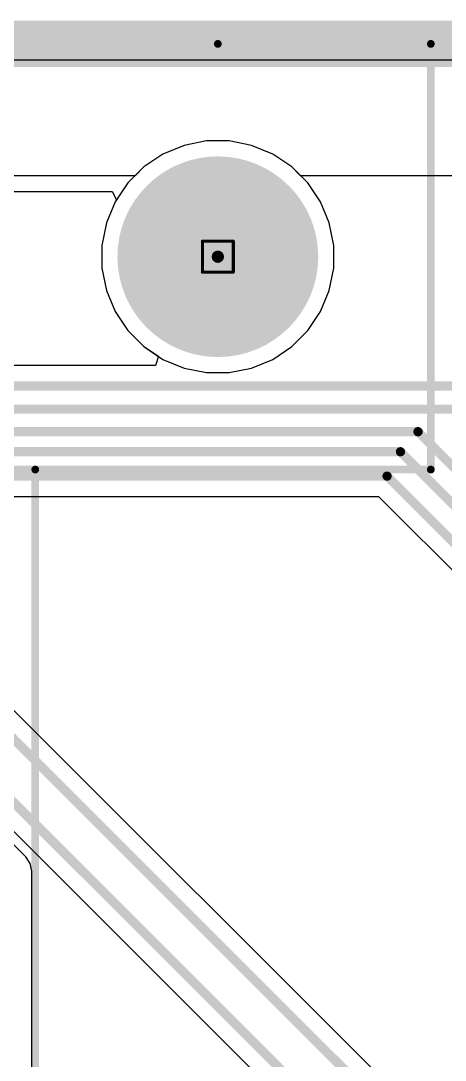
# Model space of a CAD drawing. Header units: inches. Extents: x -31 to 249, y -28 to 261.
# Drawn here: x 75.31 to 82.29, y 71.99 to 89.09 of the extents above; entities that cross this region are included whole.
import ezdxf

# ---------------------------------------------------------------- set-up
doc = ezdxf.new("R2010")
doc.units = ezdxf.units.IN
for name, color, linetype in [('Board Outline', 216, 'Continuous'), ('Bottom Layer', 5, 'Continuous'), ('Bottom Solder', 6, 'Continuous'), ('Drill Drawing', 1, 'Continuous'), ('Pad Holes', 156, 'Continuous'), ('Top Layer', 1, 'Continuous'), ('Top Overlay', 2, 'Continuous'), ('Top Solder', 216, 'Continuous')]:
    doc.layers.add(name, color=color, linetype=linetype)

# ---------------------------------------------------------------- blocks, each defined once
blk = doc.blocks.new('6437288_3_41')
at = {"layer": 'Bottom Solder'}
h = blk.add_hatch(color=6, dxfattribs=at)
edge = h.paths.add_edge_path()
edge.add_arc((-35.5, -7.25), 0.102, 0, 360)
at = {"layer": 'Pad Holes'}
h = blk.add_hatch(color=7, dxfattribs=at)
edge = h.paths.add_edge_path()
edge.add_arc((-35.5, -7.25), 1.65, 0, 360)
at = {"layer": 'Top Solder'}
h = blk.add_hatch(color=216, dxfattribs=at)
edge = h.paths.add_edge_path()
edge.add_arc((-35.5, -7.25), 0.102, 0, 360)
at = {"layer": 'Top Overlay'}
for points in [[(-32.5, 9.75, 0.127, 0.127, 0), (-32.5, -3.75, 0.127, 0.127, 0)], [(-39, -3.75, 0.127, 0.127, 0), (-39, -10.75, 0.127, 0.127, 0)], [(-32.5, -3.75, 0.127, 0.127, 0), (-39, -3.75, 0.127, 0.127, 0)], [(32.5, -3.75, 0.127, 0.127, 0), (-32.5, -3.75, 0.127, 0.127, 0)], [(-35.5, -10.75, 0.127, 0.127, 0), (-39, -10.75, 0.127, 0.127, 0)], [(35.5, -10.75, 0.127, 0.127, 0), (-35.5, -10.75, 0.127, 0.127, 0)]]:
    blk.add_lwpolyline(points, format="xyseb", dxfattribs=at)
for points in [[(-39.032, -3.75, 0.0635, 0.0635, 1), (-38.968, -3.75, 0.0635, 0.0635, 1)], [(-39.032, -3.75, 0.0635, 0.0635, 1), (-38.968, -3.75, 0.0635, 0.0635, 1)], [(-32.532, -3.75, 0.0635, 0.0635, 1), (-32.468, -3.75, 0.0635, 0.0635, 1)], [(-32.532, -3.75, 0.0635, 0.0635, 1), (-32.468, -3.75, 0.0635, 0.0635, 1)], [(-32.532, -3.75, 0.0635, 0.0635, 1), (-32.468, -3.75, 0.0635, 0.0635, 1)], [(-39.032, -10.75, 0.0635, 0.0635, 1), (-38.968, -10.75, 0.0635, 0.0635, 1)], [(-39.032, -10.75, 0.0635, 0.0635, 1), (-38.968, -10.75, 0.0635, 0.0635, 1)], [(-35.532, -10.75, 0.0635, 0.0635, 1), (-35.468, -10.75, 0.0635, 0.0635, 1)], [(-35.532, -10.75, 0.0635, 0.0635, 1), (-35.468, -10.75, 0.0635, 0.0635, 1)]]:
    blk.add_lwpolyline(points, format="xyseb", close=True, dxfattribs=at)

msp = doc.modelspace()

# ---------------------------------------------------------------- linework, layer by layer
at = {"layer": 'Board Outline'}
msp.add_lwpolyline([(0, 88.705, 0.762, 0.762, 0), (135, 88.705, 0.762, 0.762, 0)], format="xyseb", dxfattribs=at)
at = {"layer": 'Bottom Layer'}
for p, q in [((0.259, 88.446), (121.717, 88.446)), ((77.995, 87.036), (77.649, 86.893)), ((78.363, 87.11), (77.995, 87.036)), ((78.738, 87.11), (78.363, 87.11)), ((79.106, 87.036), (78.738, 87.11)), ((79.453, 86.893), (79.106, 87.036)), ((77.649, 86.893), (77.337, 86.685)), ((79.765, 86.685), (79.453, 86.893)), ((77.337, 86.685), (77.19, 86.538)), ((79.911, 86.538), (79.765, 86.685)), ((77.19, 86.538), (41.411, 86.538)), ((87.44, 86.538), (79.911, 86.538)), ((41.785, 86.279), (76.816, 86.279)), ((76.816, 86.279), (76.888, 86.144)), ((76.888, 86.144), (76.864, 86.107)), ((76.864, 86.107), (76.72, 85.761)), ((76.72, 85.761), (76.647, 85.393)), ((76.647, 85.393), (76.647, 85.018)), ((76.647, 85.018), (76.72, 84.65)), ((76.72, 84.65), (76.864, 84.304)), ((76.864, 84.304), (77.072, 83.992)), ((77.072, 83.992), (77.337, 83.727)), ((77.337, 83.727), (77.574, 83.569)), ((77.527, 83.416), (41.074, 83.416)), ((77.574, 83.569), (77.527, 83.416)), ((66.42, 81.262), (81.193, 81.262)), ((81.193, 81.262), (89.487, 72.968)), ((88.147, 64.799), (75.096, 77.85)), ((74.735, 76.216), (87.092, 63.859)), ((75.394, 75.34), (74.684, 76.05)), ((75.467, 75.23), (75.394, 75.34)), ((75.493, 75.102), (75.467, 75.23)), ((75.493, 68.458), (75.493, 75.102))]:
    msp.add_line(p, q, dxfattribs=at)
for points in [[(37.803, 83.08, 0.152, 0.152, 0), (89.138, 83.08, 0.152, 0.152, 0)], [(37.645, 82.699, 0.152, 0.152, 0), (88.98, 82.699, 0.152, 0.152, 0)], [(37.671, 82.328, 0.152, 0.152, 0), (81.841, 82.328, 0.152, 0.152, 0)], [(81.841, 82.328, 0.152, 0.152, 0), (89.267, 74.902, 0.152, 0.152, 0)], [(37.913, 81.999, 0.152, 0.152, 0), (81.552, 81.999, 0.152, 0.152, 0)], [(81.552, 81.999, 0.152, 0.152, 0), (89.016, 74.535, 0.152, 0.152, 0)], [(38.059, 81.598, 0.152, 0.152, 0), (81.332, 81.598, 0.152, 0.152, 0)], [(81.332, 81.598, 0.152, 0.152, 0), (89.725, 73.206, 0.152, 0.152, 0)], [(74.543, 77.927, 0.152, 0.152, 0), (88.007, 64.463, 0.152, 0.152, 0)], [(74.542, 76.885, 0.152, 0.152, 0), (87.33, 64.097, 0.152, 0.152, 0)]]:
    msp.add_lwpolyline(points, format="xyseb", dxfattribs=at)
for points in [[(81.802, 82.328, 0.0762, 0.0762, 1), (81.879, 82.328, 0.0762, 0.0762, 1)], [(81.802, 82.328, 0.0762, 0.0762, 1), (81.879, 82.328, 0.0762, 0.0762, 1)], [(81.514, 81.999, 0.0762, 0.0762, 1), (81.59, 81.999, 0.0762, 0.0762, 1)], [(81.514, 81.999, 0.0762, 0.0762, 1), (81.59, 81.999, 0.0762, 0.0762, 1)], [(81.294, 81.598, 0.0762, 0.0762, 1), (81.37, 81.598, 0.0762, 0.0762, 1)], [(81.294, 81.598, 0.0762, 0.0762, 1), (81.37, 81.598, 0.0762, 0.0762, 1)]]:
    msp.add_lwpolyline(points, format="xyseb", close=True, dxfattribs=at)
at = {"layer": 'Drill Drawing'}
for points in [[(78.297, 85.46, 0.0508, 0.0508, 0), (78.805, 85.46, 0.0508, 0.0508, 0)], [(78.297, 84.952, 0.0508, 0.0508, 0), (78.297, 85.46, 0.0508, 0.0508, 0)], [(78.805, 84.952, 0.0508, 0.0508, 0), (78.805, 85.46, 0.0508, 0.0508, 0)], [(78.297, 84.952, 0.0508, 0.0508, 0), (78.805, 84.952, 0.0508, 0.0508, 0)]]:
    msp.add_lwpolyline(points, format="xyseb", dxfattribs=at)
for points in [[(78.284, 85.46, 0.0254, 0.0254, 1), (78.31, 85.46, 0.0254, 0.0254, 1)], [(78.284, 85.46, 0.0254, 0.0254, 1), (78.31, 85.46, 0.0254, 0.0254, 1)], [(78.792, 85.46, 0.0254, 0.0254, 1), (78.818, 85.46, 0.0254, 0.0254, 1)], [(78.792, 85.46, 0.0254, 0.0254, 1), (78.818, 85.46, 0.0254, 0.0254, 1)], [(78.284, 84.952, 0.0254, 0.0254, 1), (78.31, 84.952, 0.0254, 0.0254, 1)], [(78.284, 84.952, 0.0254, 0.0254, 1), (78.31, 84.952, 0.0254, 0.0254, 1)], [(78.792, 84.952, 0.0254, 0.0254, 1), (78.818, 84.952, 0.0254, 0.0254, 1)], [(78.792, 84.952, 0.0254, 0.0254, 1), (78.818, 84.952, 0.0254, 0.0254, 1)]]:
    msp.add_lwpolyline(points, format="xyseb", close=True, dxfattribs=at)
at = {"layer": 'Top Layer'}
for p, q in [((0.259, 88.446), (134.741, 88.446)), ((77.995, 87.036), (77.649, 86.893)), ((78.363, 87.11), (77.995, 87.036)), ((78.738, 87.11), (78.363, 87.11)), ((79.106, 87.036), (78.738, 87.11)), ((79.453, 86.893), (79.106, 87.036)), ((77.649, 86.893), (77.337, 86.685)), ((79.765, 86.685), (79.453, 86.893)), ((77.337, 86.685), (77.072, 86.419)), ((80.03, 86.419), (79.765, 86.685)), ((77.072, 86.419), (76.864, 86.107)), ((80.238, 86.107), (80.03, 86.419)), ((76.864, 86.107), (76.72, 85.761)), ((80.382, 85.761), (80.238, 86.107)), ((76.72, 85.761), (76.647, 85.393)), ((80.455, 85.393), (80.382, 85.761)), ((76.647, 85.393), (76.647, 85.018)), ((80.455, 85.018), (80.455, 85.393)), ((76.647, 85.018), (76.72, 84.65)), ((80.382, 84.65), (80.455, 85.018)), ((76.72, 84.65), (76.864, 84.304)), ((80.238, 84.304), (80.382, 84.65)), ((76.864, 84.304), (77.072, 83.992)), ((80.03, 83.992), (80.238, 84.304)), ((77.072, 83.992), (77.337, 83.727)), ((79.765, 83.727), (80.03, 83.992)), ((77.337, 83.727), (77.649, 83.518)), ((79.453, 83.518), (79.765, 83.727)), ((77.649, 83.518), (77.995, 83.375)), ((79.106, 83.375), (79.453, 83.518)), ((77.995, 83.375), (78.363, 83.302)), ((78.363, 83.302), (78.738, 83.302)), ((78.738, 83.302), (79.106, 83.375))]:
    msp.add_line(p, q, dxfattribs=at)

# ---------------------------------------------------------------- block references
at = {"rotation": 180}
msp.add_blockref('6437288_3_41', (43.051, 77.956), dxfattribs=at)

doc.saveas('drawing.dxf')
